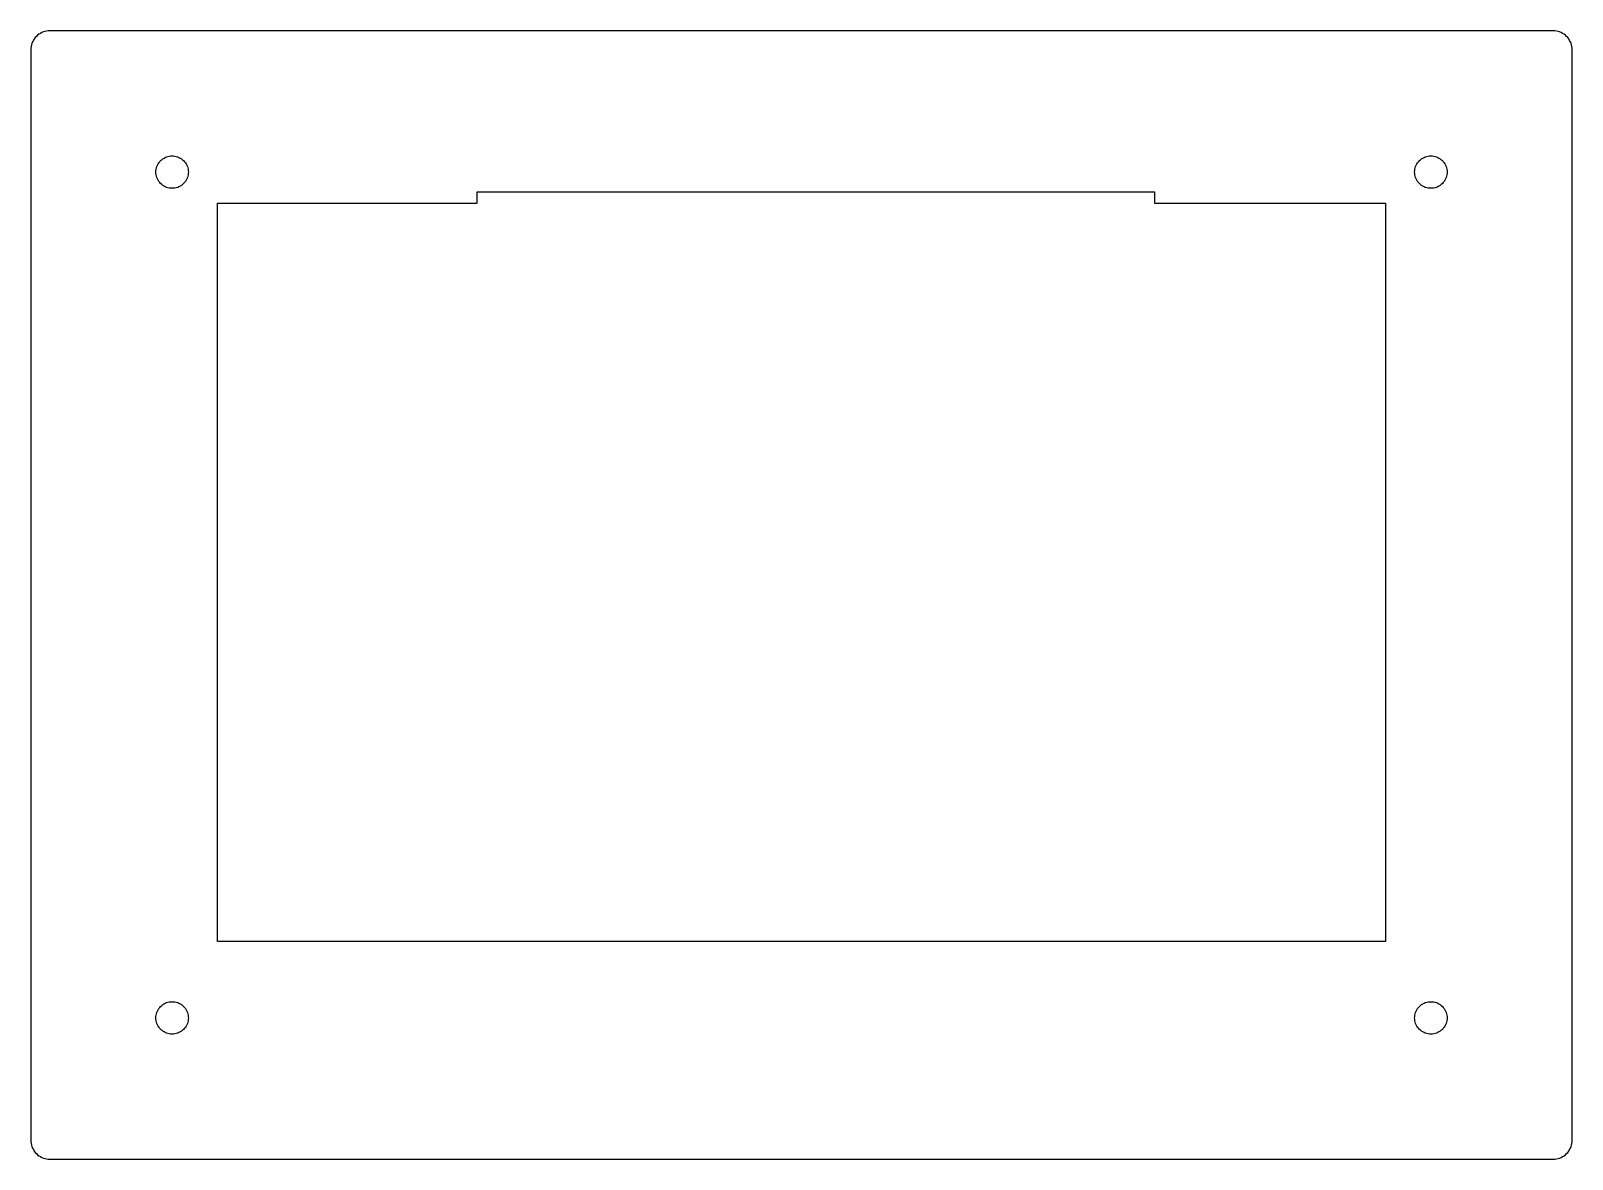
# Model space of a CAD drawing. Header units: metres. Extents: x -79 to 82, y -58 to 61.
import ezdxf

# ---------------------------------------------------------------- set-up
doc = ezdxf.new("R2010")
doc.units = ezdxf.units.M

msp = doc.modelspace()

# ---------------------------------------------------------------- linework, layer by layer
for p, q in [((-79.0493, 59.7811), (-79.143, 59.634)), ((-78.9431, 59.9196), (-79.0493, 59.7811)), ((-78.8252, 60.0482), (-78.9431, 59.9196)), ((-78.6965, 60.1661), (-78.8252, 60.0482)), ((-78.5581, 60.2723), (-78.6965, 60.1661)), ((-78.411, 60.366), (-78.5581, 60.2723)), ((-78.2562, 60.4466), (-78.411, 60.366)), ((-78.095, 60.5134), (-78.2562, 60.4466)), ((-77.9286, 60.5658), (-78.095, 60.5134)), ((-77.7583, 60.6036), (-77.9286, 60.5658)), ((-77.5853, 60.6264), (-77.7583, 60.6036)), ((-77.411, 60.634), (-77.5853, 60.6264)), ((80.141, 60.634), (-77.411, 60.634)), ((80.3153, 60.6264), (80.141, 60.634)), ((80.4883, 60.6036), (80.3153, 60.6264)), ((80.6586, 60.5658), (80.4883, 60.6036)), ((80.825, 60.5134), (80.6586, 60.5658)), ((80.9862, 60.4466), (80.825, 60.5134)), ((81.141, 60.366), (80.9862, 60.4466)), ((81.2881, 60.2723), (81.141, 60.366)), ((81.4265, 60.1661), (81.2881, 60.2723)), ((81.5552, 60.0482), (81.4265, 60.1661)), ((81.6731, 59.9196), (81.5552, 60.0482)), ((81.7793, 59.7811), (81.6731, 59.9196)), ((81.873, 59.634), (81.7793, 59.7811)), ((-79.4034, 58.8083), (-79.411, 58.634)), ((-79.411, 58.634), (-79.411, -55.654)), ((-79.3806, 58.9813), (-79.4034, 58.8083)), ((-79.3428, 59.1516), (-79.3806, 58.9813)), ((-79.2904, 59.318), (-79.3428, 59.1516)), ((-79.2236, 59.4792), (-79.2904, 59.318)), ((-79.143, 59.634), (-79.2236, 59.4792)), ((81.9536, 59.4792), (81.873, 59.634)), ((82.0204, 59.318), (81.9536, 59.4792)), ((82.0728, 59.1516), (82.0204, 59.318)), ((82.1106, 58.9813), (82.0728, 59.1516)), ((82.1334, 58.8083), (82.1106, 58.9813)), ((82.141, 58.634), (82.1334, 58.8083)), ((82.141, -55.654), (82.141, 58.634)), ((-65.9935, 46.7991), (-65.9033, 46.9167)), ((-65.9033, 46.9167), (-65.8031, 47.0261)), ((-65.8031, 47.0261), (-65.6937, 47.1263)), ((-65.6937, 47.1263), (-65.5761, 47.2166)), ((-65.5761, 47.2166), (-65.451, 47.2962)), ((-65.451, 47.2962), (-65.3194, 47.3647)), ((-65.3194, 47.3647), (-65.1824, 47.4215)), ((-65.1824, 47.4215), (-65.041, 47.4661)), ((-65.041, 47.4661), (-64.8962, 47.4982)), ((-64.8962, 47.4982), (-64.7492, 47.5175)), ((-64.7492, 47.5175), (-64.601, 47.524)), ((-64.601, 47.524), (-64.4528, 47.5175)), ((-64.4528, 47.5175), (-64.3058, 47.4982)), ((-64.3058, 47.4982), (-64.161, 47.4661)), ((-64.161, 47.4661), (-64.0196, 47.4215)), ((-64.0196, 47.4215), (-63.8825, 47.3647)), ((-63.8825, 47.3647), (-63.751, 47.2962)), ((-63.751, 47.2962), (-63.6259, 47.2166)), ((-63.6259, 47.2166), (-63.5083, 47.1263)), ((-63.5083, 47.1263), (-63.3989, 47.0261)), ((-63.3989, 47.0261), (-63.2987, 46.9167)), ((-63.2987, 46.9167), (-63.2084, 46.7991)), ((65.9384, 46.7991), (66.0287, 46.9167)), ((66.0287, 46.9167), (66.1289, 47.0261)), ((66.1289, 47.0261), (66.2383, 47.1263)), ((66.2383, 47.1263), (66.3559, 47.2166)), ((66.3559, 47.2166), (66.481, 47.2962)), ((66.481, 47.2962), (66.6125, 47.3647)), ((66.6125, 47.3647), (66.7496, 47.4215)), ((66.7496, 47.4215), (66.891, 47.4661)), ((66.891, 47.4661), (67.0358, 47.4982)), ((67.0358, 47.4982), (67.1828, 47.5175)), ((67.1828, 47.5175), (67.331, 47.524)), ((67.331, 47.524), (67.4792, 47.5175)), ((67.4792, 47.5175), (67.6262, 47.4982)), ((67.6262, 47.4982), (67.771, 47.4661)), ((67.771, 47.4661), (67.9124, 47.4215)), ((67.9124, 47.4215), (68.0494, 47.3647)), ((68.0494, 47.3647), (68.181, 47.2962)), ((68.181, 47.2962), (68.3061, 47.2166)), ((68.3061, 47.2166), (68.4237, 47.1263)), ((68.4237, 47.1263), (68.5331, 47.0261)), ((68.5331, 47.0261), (68.6333, 46.9167)), ((68.6333, 46.9167), (68.7236, 46.7991)), ((-66.301, 45.824), (-66.2945, 45.9722)), ((-66.2945, 45.6758), (-66.301, 45.824)), ((-66.2945, 45.9722), (-66.2752, 46.1192)), ((-66.2752, 45.5288), (-66.2945, 45.6758)), ((-66.2752, 46.1192), (-66.2431, 46.264)), ((-66.2431, 45.384), (-66.2752, 45.5288)), ((-66.2431, 46.264), (-66.1985, 46.4054)), ((-66.1985, 45.2426), (-66.2431, 45.384)), ((-66.1985, 46.4054), (-66.1417, 46.5424)), ((-66.1417, 45.1055), (-66.1985, 45.2426)), ((-66.1417, 46.5424), (-66.0732, 46.674)), ((-66.0732, 46.674), (-65.9935, 46.7991)), ((-63.2084, 46.7991), (-63.1288, 46.674)), ((-63.1288, 46.674), (-63.0603, 46.5424)), ((-63.0603, 46.5424), (-63.0035, 46.4054)), ((-63.0035, 45.2426), (-63.0603, 45.1055)), ((-63.0035, 46.4054), (-62.9589, 46.264)), ((-62.9589, 45.384), (-63.0035, 45.2426)), ((-62.9589, 46.264), (-62.9268, 46.1192)), ((-62.9268, 45.5288), (-62.9589, 45.384)), ((-62.9268, 46.1192), (-62.9075, 45.9722)), ((-62.9075, 45.6758), (-62.9268, 45.5288)), ((-62.9075, 45.9722), (-62.901, 45.824)), ((-62.901, 45.824), (-62.9075, 45.6758)), ((65.631, 45.824), (65.6375, 45.9722)), ((65.6375, 45.6758), (65.631, 45.824)), ((65.6375, 45.9722), (65.6568, 46.1192)), ((65.6568, 45.5288), (65.6375, 45.6758)), ((65.6568, 46.1192), (65.6889, 46.264)), ((65.6889, 45.384), (65.6568, 45.5288)), ((65.6889, 46.264), (65.7335, 46.4054)), ((65.7335, 45.2426), (65.6889, 45.384)), ((65.7335, 46.4054), (65.7903, 46.5424)), ((65.7903, 45.1055), (65.7335, 45.2426)), ((65.7903, 46.5424), (65.8587, 46.674)), ((65.8587, 46.674), (65.9384, 46.7991)), ((68.7236, 46.7991), (68.8032, 46.674)), ((68.8032, 46.674), (68.8717, 46.5424)), ((68.8717, 46.5424), (68.9285, 46.4054)), ((68.9285, 45.2426), (68.8717, 45.1055)), ((68.9285, 46.4054), (68.9731, 46.264)), ((68.9731, 45.384), (68.9285, 45.2426)), ((68.9731, 46.264), (69.0052, 46.1192)), ((69.0052, 45.5288), (68.9731, 45.384)), ((69.0052, 46.1192), (69.0245, 45.9722)), ((69.0245, 45.6758), (69.0052, 45.5288)), ((69.0245, 45.9722), (69.031, 45.824)), ((69.031, 45.824), (69.0245, 45.6758)), ((-66.0732, 44.974), (-66.1417, 45.1055)), ((-65.9935, 44.8489), (-66.0732, 44.974)), ((-65.9033, 44.7312), (-65.9935, 44.8489)), ((-65.8031, 44.6219), (-65.9033, 44.7312)), ((-65.6937, 44.5217), (-65.8031, 44.6219)), ((-65.5761, 44.4314), (-65.6937, 44.5217)), ((-65.451, 44.3517), (-65.5761, 44.4314)), ((-65.3194, 44.2833), (-65.451, 44.3517)), ((-65.1824, 44.2265), (-65.3194, 44.2833)), ((-65.041, 44.1819), (-65.1824, 44.2265)), ((-64.8962, 44.1498), (-65.041, 44.1819)), ((-64.7492, 44.1305), (-64.8962, 44.1498)), ((-64.601, 44.124), (-64.7492, 44.1305)), ((-64.4528, 44.1305), (-64.601, 44.124)), ((-64.3058, 44.1498), (-64.4528, 44.1305)), ((-64.161, 44.1819), (-64.3058, 44.1498)), ((-64.0196, 44.2265), (-64.161, 44.1819)), ((-63.8825, 44.2833), (-64.0196, 44.2265)), ((-63.751, 44.3517), (-63.8825, 44.2833)), ((-63.6259, 44.4314), (-63.751, 44.3517)), ((-63.5083, 44.5217), (-63.6259, 44.4314)), ((-63.3989, 44.6219), (-63.5083, 44.5217)), ((-63.2987, 44.7312), (-63.3989, 44.6219)), ((-63.2084, 44.8489), (-63.2987, 44.7312)), ((-63.1288, 44.974), (-63.2084, 44.8489)), ((-63.0603, 45.1055), (-63.1288, 44.974)), ((-32.635, 42.55), (-32.635, 43.75)), ((-32.635, 43.75), (38.365, 43.75)), ((38.365, 43.75), (38.365, 42.55)), ((65.8587, 44.974), (65.7903, 45.1055)), ((65.9384, 44.8489), (65.8587, 44.974)), ((66.0287, 44.7312), (65.9384, 44.8489)), ((66.1289, 44.6219), (66.0287, 44.7312)), ((66.2383, 44.5217), (66.1289, 44.6219)), ((66.3559, 44.4314), (66.2383, 44.5217)), ((66.481, 44.3517), (66.3559, 44.4314)), ((66.6125, 44.2833), (66.481, 44.3517)), ((66.7496, 44.2265), (66.6125, 44.2833)), ((66.891, 44.1819), (66.7496, 44.2265)), ((67.0358, 44.1498), (66.891, 44.1819)), ((67.1828, 44.1305), (67.0358, 44.1498)), ((67.331, 44.124), (67.1828, 44.1305)), ((67.4792, 44.1305), (67.331, 44.124)), ((67.6262, 44.1498), (67.4792, 44.1305)), ((67.771, 44.1819), (67.6262, 44.1498)), ((67.9124, 44.2265), (67.771, 44.1819)), ((68.0494, 44.2833), (67.9124, 44.2265)), ((68.181, 44.3517), (68.0494, 44.2833)), ((68.3061, 44.4314), (68.181, 44.3517)), ((68.4237, 44.5217), (68.3061, 44.4314)), ((68.5331, 44.6219), (68.4237, 44.5217)), ((68.6333, 44.7312), (68.5331, 44.6219)), ((68.7236, 44.8489), (68.6333, 44.7312)), ((68.8032, 44.974), (68.7236, 44.8489)), ((68.8717, 45.1055), (68.8032, 44.974)), ((-59.835, -34.85), (-59.835, 42.55)), ((-59.835, 42.55), (-32.635, 42.55)), ((38.365, 42.55), (62.565, 42.55)), ((62.565, 42.55), (62.565, -34.85)), ((62.565, -34.85), (-59.835, -34.85)), ((-66.1417, -42.1255), (-66.0732, -41.994)), ((-66.0732, -41.994), (-65.9935, -41.8689)), ((-65.9935, -41.8689), (-65.9033, -41.7513)), ((-65.9033, -41.7513), (-65.8031, -41.6419)), ((-65.8031, -41.6419), (-65.6937, -41.5417)), ((-65.6937, -41.5417), (-65.5761, -41.4514)), ((-65.5761, -41.4514), (-65.451, -41.3717)), ((-65.451, -41.3717), (-65.3194, -41.3033)), ((-65.3194, -41.3033), (-65.1824, -41.2465)), ((-65.1824, -41.2465), (-65.041, -41.2019)), ((-65.041, -41.2019), (-64.8962, -41.1698)), ((-64.8962, -41.1698), (-64.7492, -41.1505)), ((-64.7492, -41.1505), (-64.601, -41.144)), ((-64.601, -41.144), (-64.4528, -41.1505)), ((-64.4528, -41.1505), (-64.3058, -41.1698)), ((-64.3058, -41.1698), (-64.161, -41.2019)), ((-64.161, -41.2019), (-64.0196, -41.2465)), ((-64.0196, -41.2465), (-63.8825, -41.3033)), ((-63.8825, -41.3033), (-63.751, -41.3717)), ((-63.751, -41.3717), (-63.6259, -41.4514)), ((-63.6259, -41.4514), (-63.5083, -41.5417)), ((-63.5083, -41.5417), (-63.3989, -41.6419)), ((-63.3989, -41.6419), (-63.2987, -41.7513)), ((-63.2987, -41.7513), (-63.2084, -41.8689)), ((-63.2084, -41.8689), (-63.1288, -41.994)), ((-63.1288, -41.994), (-63.0603, -42.1255)), ((65.7903, -42.1255), (65.8587, -41.994)), ((65.8587, -41.994), (65.9384, -41.8689)), ((65.9384, -41.8689), (66.0287, -41.7513)), ((66.0287, -41.7513), (66.1289, -41.6419)), ((66.1289, -41.6419), (66.2383, -41.5417)), ((66.2383, -41.5417), (66.3559, -41.4514)), ((66.3559, -41.4514), (66.481, -41.3717)), ((66.481, -41.3717), (66.6125, -41.3033)), ((66.6125, -41.3033), (66.7496, -41.2465)), ((66.7496, -41.2465), (66.891, -41.2019)), ((66.891, -41.2019), (67.0358, -41.1698)), ((67.0358, -41.1698), (67.1828, -41.1505)), ((67.1828, -41.1505), (67.331, -41.144)), ((67.331, -41.144), (67.4792, -41.1505)), ((67.4792, -41.1505), (67.6262, -41.1698)), ((67.6262, -41.1698), (67.771, -41.2019)), ((67.771, -41.2019), (67.9124, -41.2465)), ((67.9124, -41.2465), (68.0494, -41.3033)), ((68.0494, -41.3033), (68.181, -41.3717)), ((68.181, -41.3717), (68.3061, -41.4514)), ((68.3061, -41.4514), (68.4237, -41.5417)), ((68.4237, -41.5417), (68.5331, -41.6419)), ((68.5331, -41.6419), (68.6333, -41.7513)), ((68.6333, -41.7513), (68.7236, -41.8689)), ((68.7236, -41.8689), (68.8032, -41.994)), ((68.8032, -41.994), (68.8717, -42.1255)), ((-66.301, -42.844), (-66.2945, -42.6958)), ((-66.2945, -42.9922), (-66.301, -42.844)), ((-66.2945, -42.6958), (-66.2752, -42.5488)), ((-66.2752, -43.1392), (-66.2945, -42.9922)), ((-66.2752, -42.5488), (-66.2431, -42.404)), ((-66.2431, -43.284), (-66.2752, -43.1392)), ((-66.2431, -42.404), (-66.1985, -42.2626)), ((-66.1985, -43.4254), (-66.2431, -43.284)), ((-66.1985, -42.2626), (-66.1417, -42.1255)), ((-66.1417, -43.5624), (-66.1985, -43.4254)), ((-66.0732, -43.694), (-66.1417, -43.5624)), ((-63.0603, -43.5624), (-63.1288, -43.694)), ((-63.0603, -42.1255), (-63.0035, -42.2626)), ((-63.0035, -43.4254), (-63.0603, -43.5624)), ((-63.0035, -42.2626), (-62.9589, -42.404)), ((-62.9589, -43.284), (-63.0035, -43.4254)), ((-62.9589, -42.404), (-62.9268, -42.5488)), ((-62.9268, -43.1392), (-62.9589, -43.284)), ((-62.9268, -42.5488), (-62.9075, -42.6958)), ((-62.9075, -42.9922), (-62.9268, -43.1392)), ((-62.9075, -42.6958), (-62.901, -42.844)), ((-62.901, -42.844), (-62.9075, -42.9922)), ((65.631, -42.844), (65.6375, -42.6958)), ((65.6375, -42.9922), (65.631, -42.844)), ((65.6375, -42.6958), (65.6568, -42.5488)), ((65.6568, -43.1392), (65.6375, -42.9922)), ((65.6568, -42.5488), (65.6889, -42.404)), ((65.6889, -43.284), (65.6568, -43.1392)), ((65.6889, -42.404), (65.7335, -42.2626)), ((65.7335, -43.4254), (65.6889, -43.284)), ((65.7335, -42.2626), (65.7903, -42.1255)), ((65.7903, -43.5624), (65.7335, -43.4254)), ((65.8587, -43.694), (65.7903, -43.5624)), ((68.8717, -43.5624), (68.8032, -43.694)), ((68.8717, -42.1255), (68.9285, -42.2626)), ((68.9285, -43.4254), (68.8717, -43.5624)), ((68.9285, -42.2626), (68.9731, -42.404)), ((68.9731, -43.284), (68.9285, -43.4254)), ((68.9731, -42.404), (69.0052, -42.5488)), ((69.0052, -43.1392), (68.9731, -43.284)), ((69.0052, -42.5488), (69.0245, -42.6958)), ((69.0245, -42.9922), (69.0052, -43.1392)), ((69.0245, -42.6958), (69.031, -42.844)), ((69.031, -42.844), (69.0245, -42.9922)), ((-65.9935, -43.8191), (-66.0732, -43.694)), ((-65.9033, -43.9367), (-65.9935, -43.8191)), ((-65.8031, -44.0461), (-65.9033, -43.9367)), ((-65.6937, -44.1463), (-65.8031, -44.0461)), ((-65.5761, -44.2366), (-65.6937, -44.1463)), ((-65.451, -44.3162), (-65.5761, -44.2366)), ((-65.3194, -44.3847), (-65.451, -44.3162)), ((-65.1824, -44.4415), (-65.3194, -44.3847)), ((-65.041, -44.4861), (-65.1824, -44.4415)), ((-64.8962, -44.5182), (-65.041, -44.4861)), ((-64.7492, -44.5375), (-64.8962, -44.5182)), ((-64.601, -44.544), (-64.7492, -44.5375)), ((-64.4528, -44.5375), (-64.601, -44.544)), ((-64.3058, -44.5182), (-64.4528, -44.5375)), ((-64.161, -44.4861), (-64.3058, -44.5182)), ((-64.0196, -44.4415), (-64.161, -44.4861)), ((-63.8825, -44.3847), (-64.0196, -44.4415)), ((-63.751, -44.3162), (-63.8825, -44.3847)), ((-63.6259, -44.2366), (-63.751, -44.3162)), ((-63.5083, -44.1463), (-63.6259, -44.2366)), ((-63.3989, -44.0461), (-63.5083, -44.1463)), ((-63.2987, -43.9367), (-63.3989, -44.0461)), ((-63.2084, -43.8191), (-63.2987, -43.9367)), ((-63.1288, -43.694), (-63.2084, -43.8191)), ((65.9384, -43.8191), (65.8587, -43.694)), ((66.0287, -43.9367), (65.9384, -43.8191)), ((66.1289, -44.0461), (66.0287, -43.9367)), ((66.2383, -44.1463), (66.1289, -44.0461)), ((66.3559, -44.2366), (66.2383, -44.1463)), ((66.481, -44.3162), (66.3559, -44.2366)), ((66.6125, -44.3847), (66.481, -44.3162)), ((66.7496, -44.4415), (66.6125, -44.3847)), ((66.891, -44.4861), (66.7496, -44.4415)), ((67.0358, -44.5182), (66.891, -44.4861)), ((67.1828, -44.5375), (67.0358, -44.5182)), ((67.331, -44.544), (67.1828, -44.5375)), ((67.4792, -44.5375), (67.331, -44.544)), ((67.6262, -44.5182), (67.4792, -44.5375)), ((67.771, -44.4861), (67.6262, -44.5182)), ((67.9124, -44.4415), (67.771, -44.4861)), ((68.0494, -44.3847), (67.9124, -44.4415)), ((68.181, -44.3162), (68.0494, -44.3847)), ((68.3061, -44.2366), (68.181, -44.3162)), ((68.4237, -44.1463), (68.3061, -44.2366)), ((68.5331, -44.0461), (68.4237, -44.1463)), ((68.6333, -43.9367), (68.5331, -44.0461)), ((68.7236, -43.8191), (68.6333, -43.9367)), ((68.8032, -43.694), (68.7236, -43.8191)), ((-79.411, -55.654), (-79.4034, -55.8283)), ((-79.4034, -55.8283), (-79.3806, -56.0013)), ((-79.3806, -56.0013), (-79.3428, -56.1716)), ((-79.3428, -56.1716), (-79.2904, -56.338)), ((-79.2904, -56.338), (-79.2236, -56.4992)), ((-79.2236, -56.4992), (-79.143, -56.654)), ((81.873, -56.654), (81.9536, -56.4992)), ((81.9536, -56.4992), (82.0204, -56.338)), ((82.0204, -56.338), (82.0728, -56.1716)), ((82.0728, -56.1716), (82.1106, -56.0013)), ((82.1106, -56.0013), (82.1334, -55.8283)), ((82.1334, -55.8283), (82.141, -55.654)), ((-79.143, -56.654), (-79.0493, -56.8011)), ((-79.0493, -56.8011), (-78.9431, -56.9396)), ((-78.9431, -56.9396), (-78.8252, -57.0682)), ((-78.8252, -57.0682), (-78.6965, -57.1861)), ((-78.6965, -57.1861), (-78.5581, -57.2923)), ((-78.5581, -57.2923), (-78.411, -57.386)), ((-78.411, -57.386), (-78.2562, -57.4666)), ((-78.2562, -57.4666), (-78.095, -57.5334)), ((-78.095, -57.5334), (-77.9286, -57.5858)), ((-77.9286, -57.5858), (-77.7583, -57.6236)), ((-77.7583, -57.6236), (-77.5853, -57.6464)), ((-77.5853, -57.6464), (-77.411, -57.654)), ((-77.411, -57.654), (80.141, -57.654)), ((80.141, -57.654), (80.3153, -57.6464)), ((80.3153, -57.6464), (80.4883, -57.6236)), ((80.4883, -57.6236), (80.6586, -57.5858)), ((80.6586, -57.5858), (80.825, -57.5334)), ((80.825, -57.5334), (80.9862, -57.4666)), ((80.9862, -57.4666), (81.141, -57.386)), ((81.141, -57.386), (81.2881, -57.2923)), ((81.2881, -57.2923), (81.4265, -57.1861)), ((81.4265, -57.1861), (81.5552, -57.0682)), ((81.5552, -57.0682), (81.6731, -56.9396)), ((81.6731, -56.9396), (81.7793, -56.8011)), ((81.7793, -56.8011), (81.873, -56.654))]:
    msp.add_line(p, q)

doc.saveas('drawing.dxf')
